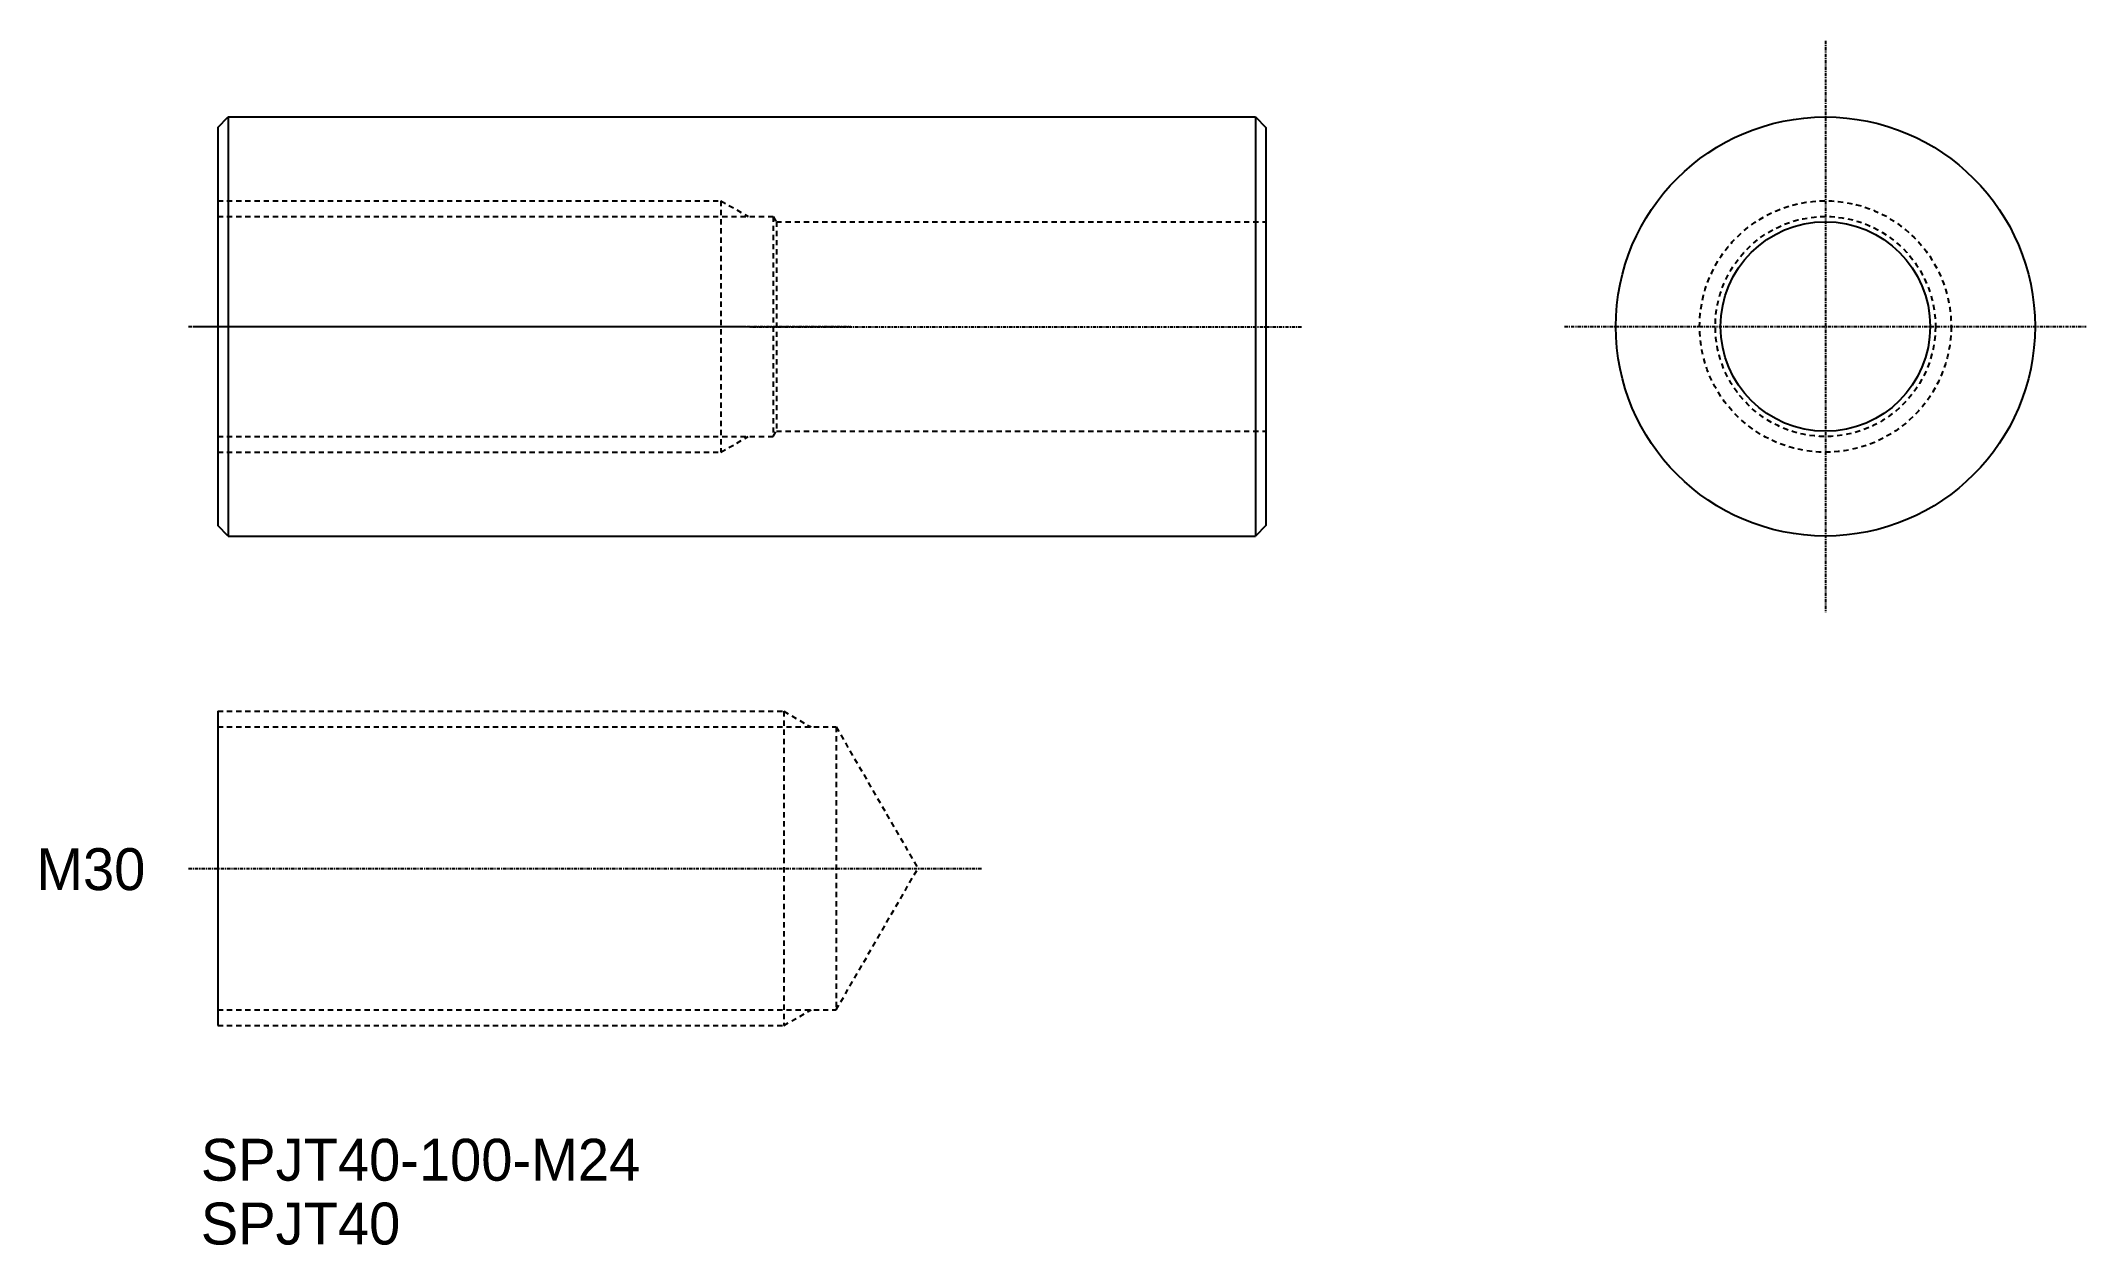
# Model space of a CAD drawing. Extents: x 53 to 249, y 5 to 120.
import ezdxf
from ezdxf.enums import TextEntityAlignment as Align

# ---------------------------------------------------------------- set-up
doc = ezdxf.new("R2010")
doc.units = 0
doc.header["$LTSCALE"] = 0.25
doc.linetypes.add('CENTER', pattern=[2, 1.25, -0.25, 0.25, -0.25])
doc.linetypes.add('DASHED', pattern=[3.5, 2, -1.5])
doc.layers.get('0').update_dxf_attribs({"linetype": 'CONTINUOUS'})
doc.layers.add('CENTER', color=1, linetype='CENTER')

msp = doc.modelspace()

# ---------------------------------------------------------------- linework, layer by layer
at = {"color": 7, "linetype": 'CONTINUOUS'}
for p, q in [((70.31, 112), (71.31, 113)), ((70.31, 112), (70.31, 74)), ((71.31, 113), (169.31, 113)), ((71.31, 113), (71.31, 73)), ((169.31, 113), (169.31, 73)), ((169.31, 113), (170.31, 112)), ((170.31, 112), (170.31, 74)), ((71.31, 73), (70.31, 74)), ((71.31, 73), (169.31, 73)), ((170.31, 74), (169.31, 73)), ((70.31, 56.27), (70.31, 26.27))]:
    msp.add_line(p, q, dxfattribs=at)
for p, q in [((95.81, 113), (95.81, 113)), ((120.31, 113), (120.31, 113)), ((70.31, 105), (70.31, 81))]:
    msp.add_line(p, q)
at = {"color": 3, "linetype": 'DASHED'}
for p, q in [((70.31, 105), (118.31, 105)), ((70.31, 103.5), (123.31, 103.5)), ((118.31, 105), (118.31, 81)), ((118.31, 105), (120.91, 103.5)), ((123.31, 103.5), (123.31, 82.5)), ((123.31, 103.5), (123.6, 103)), ((123.6, 103), (170.31, 103)), ((123.6, 103), (123.6, 83)), ((70.31, 82.5), (123.31, 82.5)), ((118.31, 81), (120.91, 82.5)), ((123.31, 82.5), (123.6, 83)), ((123.6, 83), (170.31, 83)), ((70.31, 81), (118.31, 81)), ((70.31, 56.27), (124.31, 56.27)), ((70.31, 54.77), (129.31, 54.77)), ((124.31, 56.27), (124.31, 26.27)), ((124.31, 56.27), (126.91, 54.77)), ((129.31, 54.77), (137.11, 41.27)), ((129.31, 54.77), (129.31, 27.77)), ((129.31, 27.77), (137.11, 41.27)), ((70.31, 27.77), (129.31, 27.77)), ((124.31, 26.27), (126.91, 27.77)), ((70.31, 26.27), (124.31, 26.27))]:
    msp.add_line(p, q, dxfattribs=at)
at = {"color": 7, "linetype": 'CONTINUOUS'}
for radius in [20, 10]:
    msp.add_circle((223.69, 93), radius, dxfattribs=at)
at = {"color": 3, "linetype": 'DASHED'}
for radius in [12, 10.5]:
    msp.add_circle((223.69, 93), radius, dxfattribs=at)
at = {"layer": 'CENTER', "color": 1, "linetype": 'CENTER'}
for p, q in [((223.69, 120.27), (223.69, 65.73)), ((67.52, 93), (130.72, 93)), ((68.04, 93), (173.77, 92.97)), ((198.81, 93), (248.56, 93)), ((67.52, 41.27), (143.23, 41.27))]:
    msp.add_line(p, q, dxfattribs=at)

# ---------------------------------------------------------------- texts
at = {"color": 7, "linetype": 'CONTINUOUS'}
msp.add_text('M30', height=4, dxfattribs=at).set_placement((52.99, 41.2), align=Align.MIDDLE_LEFT)
for s, p in [('SPJT40-100-M24', (68.69, 11.46)), ('SPJT40', (68.69, 5.37))]:
    msp.add_text(s, height=4).set_placement(p)

doc.saveas('drawing.dxf')
